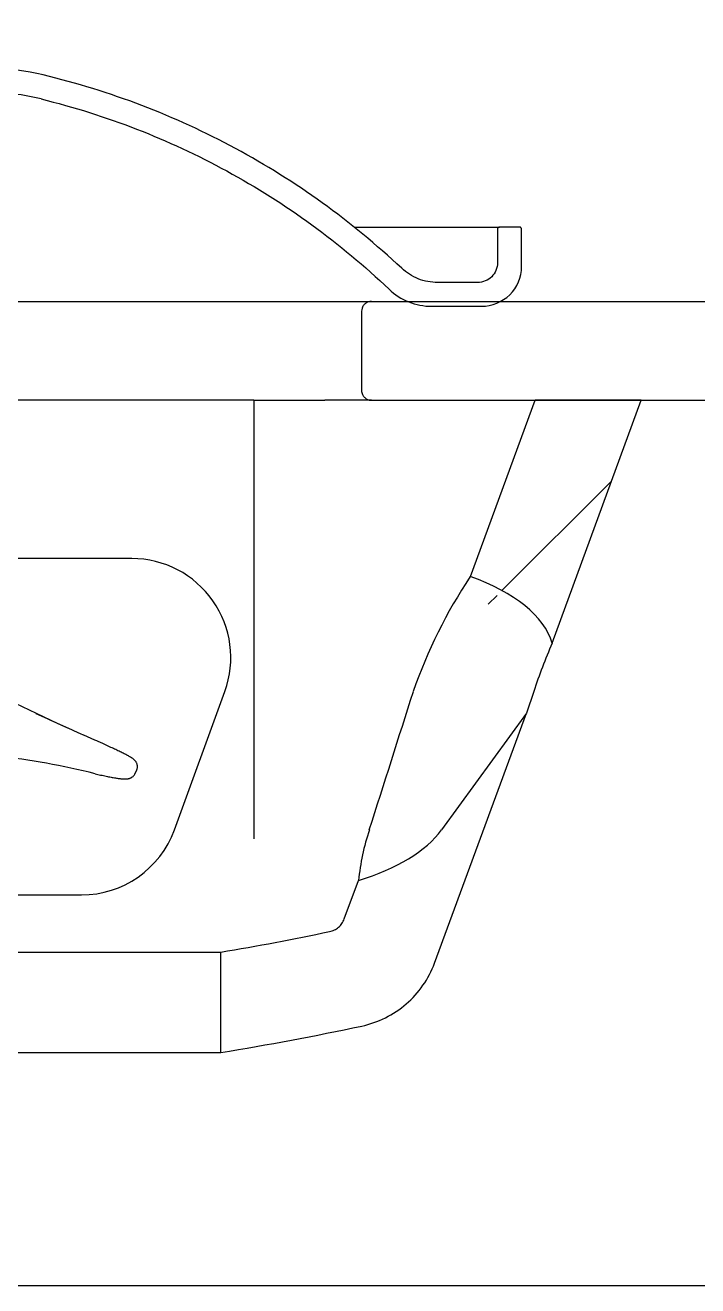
# Model space of a CAD drawing. Header units: millimetres. Extents: x 0 to 4637, y 0 to 3023.
# Drawn here: x 2427.5 to 2461.7, y 2670.2 to 2734.2 of the extents above; entities that cross this region are included whole.
import ezdxf

# ---------------------------------------------------------------- set-up
doc = ezdxf.new("R2010")
doc.units = ezdxf.units.MM
for name, color, linetype in [('ABV_VALVE_CUP', 7, 'Continuous'), ('Default', 7, 'Continuous'), ('INDICATOR_FAN', 7, 'Continuous'), ('OP_VALVE_MOUNTIN', 7, 'Continuous'), ('OPV_FAN_COVER', 7, 'Continuous'), ('WALL_-1', 7, 'Continuous')]:
    doc.layers.add(name, color=color, linetype=linetype)

# ---------------------------------------------------------------- blocks, each defined once
blk = doc.blocks.new('SE17')
at = {"layer": 'ABV_VALVE_CUP', "linetype": 'Continuous'}
h = blk.add_hatch(dxfattribs=at)
h.set_pattern_fill('ANSI32', scale=2, angle=90, style=0)
edge = h.paths.add_edge_path()
edge.add_arc((262.163, 345.716), 0.319, 298.1941, 359.9697)
edge.add_line((262.482, 345.715), (262.482, 346.019))
edge.add_arc((262.466, 346.019), 0.0161, 0.2264, 90.2259)
edge.add_line((262.465, 346.035), (262.304, 346.035))
edge.add_arc((262.304, 346.019), 0.0161, 89.763, 179.7586)
edge.add_line((262.288, 346.019), (262.288, 345.747))
edge.add_arc((262.127, 345.748), 0.161, 269.751, 359.7565, ccw=False)
edge.add_line((262.127, 345.587), (261.804, 345.587))
edge.add_arc((261.803, 346.013), 0.425, 226.8341, 270.0279, ccw=False)
edge.add_arc((257.077, 340.985), 6.475, 46.7665, 47.3561)
edge.add_arc((257.125, 341.037), 6.405, 47.351, 51.0776)
edge.add_line((261.148, 346.02), (261.129, 346.036))
edge.add_arc((257.106, 340.999), 6.446, 51.3855, 76.4629)
edge.add_arc((258.199, 345.544), 1.772, 76.4386, 90.0949)
edge.add_line((258.196, 347.315), (257.754, 347.315))
edge.add_arc((257.752, 347.35), 0.0344, 186.7231, 272.5984, ccw=False)
edge.add_line((257.718, 347.346), (257.717, 347.37))
edge.add_line((257.717, 347.37), (257.715, 347.406))
edge.add_line((257.715, 347.406), (257.712, 347.455))
edge.add_arc((257.518, 347.444), 0.195, 3.3897, 11.9028)
edge.add_arc((257.505, 347.441), 0.207, 11.9692, 25.577)
edge.add_arc((257.468, 347.417), 0.251, 26.9363, 92.732)
edge.add_line((257.456, 347.667), (256.916, 347.667))
edge.add_line((256.916, 347.667), (256.916, 347.475))
edge.add_line((256.916, 347.475), (257.346, 347.475))
edge.add_line((257.346, 347.475), (257.464, 347.475))
edge.add_spline(control_points=[(257.464, 347.475), (257.48, 347.475), (257.489, 347.473), (257.503, 347.461), (257.508, 347.453), (257.508, 347.443)], knot_values=[0, 0, 0, 0, 0.5, 0.5, 1, 1, 1, 1], degree=3, periodic=0)
edge.add_line((257.508, 347.443), (257.508, 347.37))
edge.add_line((257.508, 347.37), (257.508, 347.293))
edge.add_arc((257.745, 347.373), 0.25, 198.716, 272.103)
edge.add_line((257.754, 347.123), (258.17, 347.123))
edge.add_arc((258.174, 345.349), 1.774, 76.1677, 90.1011, ccw=False)
edge.add_arc((257.113, 341.018), 6.233, 46.4115, 76.2234, ccw=False)
edge.add_arc((261.752, 345.892), 0.496, 226.4951, 247.3717)
edge.add_arc((261.756, 345.896), 0.501, 247.135, 269.8723)
edge.add_line((261.755, 345.395), (262.159, 345.395))
edge.add_arc((262.158, 345.722), 0.327, 270.1526, 298.4186)
at = {"layer": 'OP_VALVE_MOUNTIN', "linetype": 'Continuous'}
h = blk.add_hatch(dxfattribs=at)
h.set_pattern_fill('ANSI32', scale=2, angle=90, style=0)
edge = h.paths.add_edge_path()
edge.add_arc((261.269, 345.354), 0.0805, 89.6391, 179.6639)
edge.add_line((261.189, 345.355), (261.189, 344.715))
edge.add_arc((261.269, 344.715), 0.0805, 180.364, 270.3331)
edge.add_line((261.27, 344.635), (261.821, 344.635))
edge.add_line((261.821, 344.635), (262.163, 344.635))
edge.add_line((262.163, 344.635), (262.164, 344.635))
edge.add_line((262.164, 344.635), (262.443, 344.635))
edge.add_line((262.443, 344.635), (262.444, 344.635))
edge.add_line((262.444, 344.635), (262.591, 344.635))
edge.add_line((262.591, 344.635), (263.448, 344.635))
edge.add_line((263.448, 344.635), (273.633, 344.635))
edge.add_arc((273.634, 344.715), 0.08, 269.9701, 359.9703)
edge.add_line((273.714, 344.715), (273.714, 345.355))
edge.add_arc((273.634, 345.355), 0.08, 0.0297, 90.0299)
edge.add_line((273.633, 345.435), (264.494, 345.435))
edge.add_line((264.494, 345.435), (262.313, 345.435))
edge.add_line((262.313, 345.435), (261.562, 345.435))
edge.add_line((261.562, 345.435), (261.27, 345.435))
at = {"layer": 'OPV_FAN_COVER', "linetype": 'Continuous'}
h = blk.add_hatch(dxfattribs=at)
h.set_pattern_fill('ANSI34', angle=9e-06, style=0)
edge = h.paths.add_edge_path()
edge.add_line((262.729, 342.672), (263.448, 344.635))
edge.add_line((263.448, 344.635), (262.591, 344.635))
edge.add_line((262.591, 344.635), (262.068, 343.209))
edge.add_ellipse((261.146, 342.555), major_axis=(1.6, 0), ratio=0.5, start_angle=8.405, end_angle=54.8305)
h = blk.add_hatch(dxfattribs=at)
h.set_pattern_fill('ANSI34', angle=9e-06, style=0)
edge = h.paths.add_edge_path()
edge.add_line((261.779, 340.084), (262.521, 342.104))
edge.add_line((262.521, 342.104), (261.834, 341.161))
edge.add_ellipse((260.331, 341.435), major_axis=(1.6, 0), ratio=0.5, start_angle=301.3795, end_angle=340)
edge.add_line((261.164, 340.752), (261.049, 340.441))
edge.add_arc((260.898, 340.497), 0.161, 281.6319, 339.5752, ccw=False)
edge.add_line((260.93, 340.339), (260.051, 340.173))
edge.add_line((260.051, 340.173), (260.051, 339.361))
edge.add_arc((256.185, 363.041), 23.993, 279.2727, 282.0397)
edge.add_arc((261.024, 340.364), 0.805, 281.8839, 339.6725)
at = {"layer": 'ABV_VALVE_CUP', "color": 7, "linetype": 'Continuous'}
for p, q in [((261.129, 346.035), (262.304, 346.035)), ((262.288, 346.019), (262.288, 345.747)), ((262.465, 346.035), (262.304, 346.035)), ((262.482, 345.715), (262.482, 346.019)), ((262.127, 345.587), (261.804, 345.587)), ((261.755, 345.395), (262.159, 345.395))]:
    blk.add_line(p, q, dxfattribs=at)
for points in [[(258.615, 347.266), (258.476, 347.3), (258.337, 347.315), (258.196, 347.315)], [(258.598, 347.072), (258.456, 347.107), (258.314, 347.123), (258.17, 347.123)], [(261.411, 345.533), (261.503, 345.445), (261.629, 345.395), (261.755, 345.395)]]:
    blk.add_open_spline(points, degree=3, dxfattribs=at)
for points, knots in [([(261.513, 345.702), (261.105, 346.085), (260.658, 346.407), (259.927, 346.802), (259.673, 346.919), (259.152, 347.118), (258.886, 347.2), (258.615, 347.266)], [0, 0, 0, 0, 0.5, 0.5, 0.75, 0.75, 1, 1, 1, 1]), ([(258.598, 347.072), (259.126, 346.941), (259.627, 346.747), (260.336, 346.36), (260.567, 346.214), (261.006, 345.894), (261.214, 345.721), (261.411, 345.533)], [0, 0, 0, 0, 0.5, 0.5, 0.75, 0.75, 1, 1, 1, 1]), ([(262.304, 346.035), (262.304, 346.035), (262.304, 346.035), (262.303, 346.035), (262.301, 346.035), (262.3, 346.035), (262.298, 346.034), (262.296, 346.034), (262.295, 346.033), (262.293, 346.031), (262.292, 346.03), (262.291, 346.029), (262.29, 346.027), (262.289, 346.025), (262.288, 346.024), (262.288, 346.022), (262.288, 346.021), (262.288, 346.02), (262.288, 346.019)], [0, 0, 0, 0, 0.035901, 0.035901, 0.035901, 0.253417, 0.253417, 0.253417, 0.470795, 0.470795, 0.470795, 0.686936, 0.686936, 0.686936, 0.901296, 0.901296, 0.901296, 1, 1, 1, 1]), ([(262.482, 346.019), (262.482, 346.021), (262.481, 346.022), (262.481, 346.024), (262.48, 346.026), (262.48, 346.027), (262.479, 346.029), (262.478, 346.03), (262.476, 346.031), (262.475, 346.032), (262.473, 346.034), (262.472, 346.034), (262.47, 346.035), (262.468, 346.035), (262.467, 346.035), (262.465, 346.035)], [0, 0, 0, 0, 0.179696, 0.179696, 0.179696, 0.392145, 0.392145, 0.392145, 0.60523, 0.60523, 0.60523, 0.819867, 0.819867, 0.819867, 1, 1, 1, 1]), ([(262.288, 345.747), (262.288, 345.705), (262.27, 345.663), (262.211, 345.605), (262.169, 345.587), (262.127, 345.587)], [0, 0, 0, 0, 0.5, 0.5, 1, 1, 1, 1]), ([(261.804, 345.587), (261.777, 345.587), (261.751, 345.59), (261.698, 345.6), (261.672, 345.607), (261.598, 345.637), (261.552, 345.666), (261.513, 345.702)], [0, 0, 0, 0, 0.25, 0.25, 0.5, 0.5, 1, 1, 1, 1]), ([(262.159, 345.395), (262.243, 345.395), (262.326, 345.429), (262.447, 345.548), (262.482, 345.631), (262.482, 345.715)], [0, 0, 0, 0, 0.5, 0.5, 1, 1, 1, 1])]:
    blk.add_open_spline(points, degree=3, knots=knots, dxfattribs=at)
at = {"layer": 'INDICATOR_FAN', "color": 7, "linetype": 'Continuous'}
for p, q in [((259.034, 341.887), (258.943, 341.928)), ((259.357, 341.615), (259.371, 341.644))]:
    blk.add_line(p, q, dxfattribs=at)
for centre, radius, start, end in [((270.431, 367.406), 27.949, 241.5081, 245.6361), ((-1.224, -237.262), 634.939, 65.810953, 65.848795), ((257.597, 335.883), 5.91, 75.9112, 83.7397)]:
    blk.add_arc(centre, radius, start, end, dxfattribs=at)
for points, knots in [([(259.371, 341.644), (259.372, 341.647), (259.374, 341.653), (259.377, 341.662), (259.377, 341.672), (259.377, 341.681), (259.375, 341.69), (259.373, 341.698), (259.37, 341.705), (259.366, 341.711), (259.362, 341.716), (259.358, 341.721), (259.354, 341.726), (259.348, 341.73), (259.342, 341.736), (259.334, 341.742), (259.323, 341.748), (259.311, 341.756), (259.298, 341.762), (259.285, 341.77), (259.27, 341.777), (259.254, 341.785), (259.238, 341.793), (259.22, 341.801), (259.202, 341.81), (259.183, 341.819), (259.163, 341.828), (259.142, 341.838), (259.12, 341.848), (259.097, 341.859), (259.073, 341.87), (259.051, 341.879), (259.039, 341.885), (259.034, 341.887)], [0, 0, 0, 0, 0.014754, 0.030498, 0.045848, 0.060908, 0.07581, 0.090705, 0.105795, 0.121363, 0.136444, 0.154049, 0.173953, 0.197496, 0.226742, 0.265794, 0.323267, 0.370907, 0.415878, 0.463402, 0.509111, 0.553672, 0.597424, 0.640529, 0.683069, 0.725088, 0.766142, 0.808004, 0.850055, 0.892196, 0.934305, 0.976256, 1, 1, 1, 1]), ([(259.036, 341.615), (259.044, 341.613), (259.058, 341.61), (259.08, 341.605), (259.103, 341.6), (259.124, 341.595), (259.144, 341.591), (259.164, 341.587), (259.182, 341.584), (259.199, 341.581), (259.215, 341.579), (259.23, 341.577), (259.244, 341.575), (259.258, 341.574), (259.272, 341.573), (259.283, 341.573), (259.294, 341.574), (259.301, 341.575), (259.309, 341.576), (259.315, 341.579), (259.322, 341.581), (259.329, 341.584), (259.335, 341.589), (259.342, 341.594), (259.348, 341.6), (259.353, 341.607), (259.356, 341.612), (259.357, 341.615)], [0, 0, 0, 0, 0.045606, 0.096449, 0.147627, 0.199031, 0.250558, 0.302121, 0.353641, 0.403447, 0.454966, 0.507548, 0.561509, 0.61743, 0.676524, 0.741683, 0.783251, 0.816413, 0.844362, 0.868472, 0.889984, 0.909839, 0.928715, 0.947073, 0.965183, 0.983176, 1, 1, 1, 1])]:
    blk.add_open_spline(points, degree=3, knots=knots, dxfattribs=at)
at = {"layer": 'OP_VALVE_MOUNTIN', "color": 7, "linetype": 'Continuous'}
for p, q in [((258.058, 345.435), (261.27, 345.435)), ((261.189, 345.355), (261.189, 344.715)), ((261.27, 345.435), (273.633, 345.435)), ((260.319, 344.635), (258.058, 344.635)), ((261.27, 344.635), (260.892, 344.635)), ((261.27, 344.635), (273.633, 344.635))]:
    blk.add_line(p, q, dxfattribs=at)
for points, knots in [([(261.27, 345.435), (261.27, 345.435), (261.269, 345.435), (261.269, 345.435), (261.26, 345.435), (261.251, 345.433), (261.242, 345.43), (261.234, 345.427), (261.225, 345.422), (261.218, 345.416), (261.211, 345.411), (261.205, 345.404), (261.2, 345.396), (261.197, 345.391), (261.195, 345.386), (261.193, 345.38), (261.19, 345.372), (261.189, 345.363), (261.189, 345.355)], [0, 0, 0, 0, 0.005123, 0.005123, 0.005123, 0.223633, 0.223633, 0.223633, 0.442259, 0.442259, 0.442259, 0.659323, 0.659323, 0.659323, 0.794338, 0.794338, 0.794338, 1, 1, 1, 1]), ([(261.189, 344.715), (261.189, 344.712), (261.189, 344.708), (261.189, 344.705), (261.19, 344.7), (261.191, 344.694), (261.193, 344.689), (261.196, 344.681), (261.2, 344.673), (261.206, 344.666), (261.211, 344.659), (261.218, 344.653), (261.226, 344.648), (261.233, 344.643), (261.242, 344.639), (261.251, 344.637), (261.257, 344.636), (261.263, 344.635), (261.27, 344.635)], [0, 0, 0, 0, 0.076843, 0.076843, 0.076843, 0.204737, 0.204737, 0.204737, 0.418251, 0.418251, 0.418251, 0.631641, 0.631641, 0.631641, 0.846863, 0.846863, 0.846863, 1, 1, 1, 1])]:
    blk.add_open_spline(points, degree=3, knots=knots, dxfattribs=at)
at = {"layer": 'OPV_FAN_COVER', "color": 7, "linetype": 'Continuous'}
for p, q in [((260.319, 344.635), (260.892, 344.635)), ((260.319, 344.635), (260.319, 341.089)), ((262.068, 343.209), (262.591, 344.635)), ((263.448, 344.635), (262.591, 344.635)), ((262.729, 342.672), (263.448, 344.635)), ((259.332, 343.355), (252.932, 343.355)), ((259.676, 341.161), (260.084, 342.281)), ((262.581, 342.281), (262.521, 342.104)), ((261.779, 340.084), (262.521, 342.104)), ((262.521, 342.104), (261.834, 341.161)), ((261.049, 340.441), (261.164, 340.752)), ((256.418, 340.635), (258.924, 340.635)), ((257.684, 340.173), (260.051, 340.173)), ((260.051, 339.361), (260.051, 340.173)), ((257.965, 339.361), (260.051, 339.361))]:
    blk.add_line(p, q, dxfattribs=at)
for centre, radius, start, end in [((259.332, 342.555), 0.8, 340, 90), ((265.476, 340.938), 4.096, 146.3314, 160.8583), ((268.321, 340.325), 6.065, 157.2369, 161.1843), ((56.492, 406.8), 215.023, 342.22599, 342.53914), ((258.924, 341.435), 0.8, 270, 340), ((262.983, 340.577), 1.827, 161.3478, 174.5033)]:
    blk.add_arc(centre, radius, start, end, dxfattribs=at)
for centre, start_param, end_param in [((261.146, 342.555), 0.146696, 0.956972), ((260.331, 341.435), 5.260065, 5.934119)]:
    blk.add_ellipse(centre, major_axis=(1.6, 0), ratio=0.5, start_param=start_param, end_param=end_param, dxfattribs=at)
for points, knots in [([(260.93, 340.339), (260.944, 340.342), (260.957, 340.346), (260.981, 340.358), (260.993, 340.365), (261.013, 340.383), (261.023, 340.393), (261.038, 340.416), (261.045, 340.428), (261.049, 340.441)], [0, 0, 0, 0, 0.25, 0.25, 0.5, 0.5, 0.75, 0.75, 1, 1, 1, 1]), ([(261.19, 339.575), (261.322, 339.604), (261.448, 339.666), (261.652, 339.842), (261.732, 339.957), (261.779, 340.084)], [0, 0, 0, 0, 0.5, 0.5, 1, 1, 1, 1])]:
    blk.add_open_spline(points, degree=3, knots=knots, dxfattribs=at)
for points in [[(260.051, 340.173), (260.345, 340.222), (260.638, 340.278), (260.93, 340.339)], [(260.051, 339.361), (260.432, 339.423), (260.812, 339.495), (261.19, 339.575)]]:
    blk.add_open_spline(points, degree=3, dxfattribs=at)
at = {"layer": 'WALL_-1', "color": 7, "linetype": 'Continuous'}
blk.add_line((274.532, 337.475), (237.732, 337.475), dxfattribs=at)

msp = doc.modelspace()

# ---------------------------------------------------------------- block references
at = {"layer": 'Default', "xscale": 6.278552465, "yscale": 6.278552465, "zscale": 6.278552465}
msp.add_blockref('SE17', (804.7265, 551.3132), dxfattribs=at)

doc.saveas('drawing.dxf')
